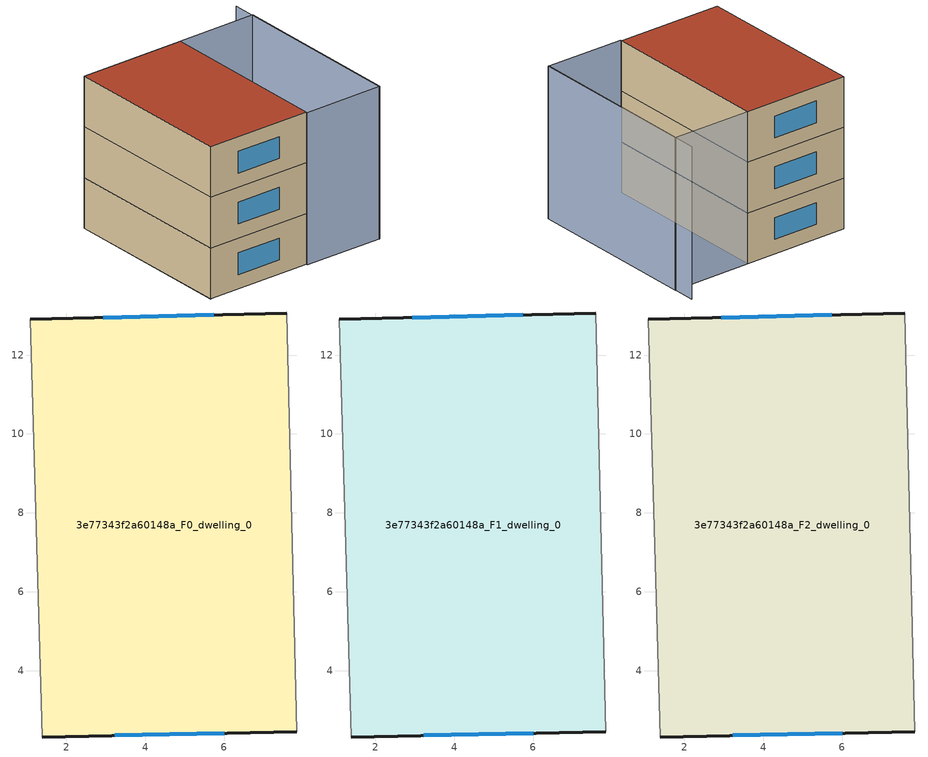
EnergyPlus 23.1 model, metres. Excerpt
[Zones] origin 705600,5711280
3e77343f2a60148a_F0_dwelling_0
 floor ground (EU_floor_Construction): 7.59,13.07 7.84,2.45 1.39,2.32 1.09,12.91 z0
 wall outside (EU_wall_Construction): 7.59,13.07 1.09,12.91 / 1.39,2.32 7.84,2.45 z0:3
 wall adiabatic (EU_wall_Construction): 7.84,2.45 7.59,13.07 / 1.09,12.91 1.39,2.32 z0:3
 window (EU_Window_Construction): 5.73,13.02 2.94,12.95 / 3.23,2.35 6,2.41 z0.85:2.15
3e77343f2a60148a_F1_dwelling_0
 floor to 3e77343f2a60148a_F0_dwelling_0 (EU_floor_Construction): 7.59,13.07 7.84,2.45 1.39,2.32 1.09,12.91 z3
 wall outside (EU_wall_Construction): 7.59,13.07 1.09,12.91 / 1.39,2.32 7.84,2.45 z3:6
 wall adiabatic (EU_wall_Construction): 7.84,2.45 7.59,13.07 / 1.09,12.91 1.39,2.32 z3:6
 window (EU_Window_Construction): 5.73,13.02 2.94,12.95 / 3.23,2.35 6,2.41 z3.85:5.15
3e77343f2a60148a_F2_dwelling_0
 floor to 3e77343f2a60148a_F1_dwelling_0 (EU_floor_Construction): 7.59,13.07 7.84,2.45 1.39,2.32 1.09,12.91 z6
 wall outside (EU_wall_Construction): 7.59,13.07 1.09,12.91 / 1.39,2.32 7.84,2.45 z6:9
 wall adiabatic (EU_wall_Construction): 7.84,2.45 7.59,13.07 / 1.09,12.91 1.39,2.32 z6:9
 window (EU_Window_Construction): 5.73,13.02 2.94,12.95 / 3.23,2.35 6,2.41 z6.85:8.15
 roof outside (EU_roof_Construction): 7.84,2.45 7.59,13.07 1.09,12.91 1.39,2.32 z9
shading: 1.09,12.9 1.39,2.31 z0:6; 12.68,2.46 12.43,14.53 / 12.48,13.2 12.74,2.51 / 12.74,2.51 7.84,2.39 / 7.84,2.39 7.58,13.08 / 7.58,13.08 12.48,13.2 z0:9
[Building]
EU S2 Campaign: North Axis=0; Terrain=City; Solar Distribution=FullExterior
[Site:Location]
London: Latitude=51.5; Longitude=-0.5; Time Zone=0; Elevation=25
[SizingPeriod:WeatherFileDays]
AnnualSizingPeriod: Begin Month=1; Begin Day of Month=1; End Month=12; End Day of Month=31; Day of Week for Start Day=Monday; Use Weather File Daylight Saving Period=No; Use Weather File Rain and Snow Indicators=No
[MATERIAL]
EU_InternalMass_Material: Roughness=MediumRough; Thickness=0.1; Conductivity=1; Density=1800; Specific Heat=900; Thermal Absorptance=0.9; Solar Absorptance=0.7; Visible Absorptance=0.7
[MATERIAL:NOMASS] Roughness=MediumRough; Thermal Absorptance=0.9; Solar Absorptance=0.7; Visible Absorptance=0.7
Name | Thermal Resistance
EU_wall_NoMass | 0.71061
EU_roof_NoMass | 2.41608
EU_floor_NoMass | 1.75078
[WINDOWMATERIAL:SIMPLEGLAZINGSYSTEM]
EU_Window_SimpleGlazing: UFactor=2.64892; Solar Heat Gain Coefficient=0.76; Visible Transmittance=0.76
[CONSTRUCTION]
EU_wall_Construction: EU_wall_NoMass
EU_roof_Construction: EU_roof_NoMass
EU_floor_Construction: EU_floor_NoMass
EU_Window_Construction: EU_Window_SimpleGlazing
EU_InternalMass_Construction: EU_InternalMass_Material
[ZONE] Type=1; Multiplier=1; Ceiling Height=autocalculate; Volume=205.909; Floor Area=autocalculate; Part of Total Floor Area=Yes
3e77343f2a60148a_F0_dwelling_0; 3e77343f2a60148a_F1_dwelling_0; 3e77343f2a60148a_F2_dwelling_0
[INTERNALMASS] Construction=EU_InternalMass_Construction; Surface Area=68.6368
Name | Zone or ZoneList
3e77343f2a60148a_F0_dwelling_0_EU_InternalMass | 3e77343f2a60148a_F0_dwelling_0
3e77343f2a60148a_F1_dwelling_0_EU_InternalMass | 3e77343f2a60148a_F1_dwelling_0
3e77343f2a60148a_F2_dwelling_0_EU_InternalMass | 3e77343f2a60148a_F2_dwelling_0
[OTHEREQUIPMENT] Fuel Type=Electricity; Design Level Calculation Method=Watts/Area; Power per Zone Floor Area=1; Fraction Latent=0; Fraction Radiant=0; Fraction Lost=0; Carbon Dioxide Generation Rate=0; EndUse Subcategory=EU_Step8_InternalGains
Name | Zone or ZoneList or Space or SpaceList | Schedule
EU_Step8_InternalGain_3e77343f2a60148a_F0_dwelling_0_f000 | 3e77343f2a60148a_F0_dwelling_0 | EU_Step8_GainSchedule_3e77343f2a60148a_F0_dwelling_0_f000
EU_Step8_InternalGain_3e77343f2a60148a_F1_dwelling_0_f000 | 3e77343f2a60148a_F1_dwelling_0 | EU_Step8_GainSchedule_3e77343f2a60148a_F1_dwelling_0_f000
EU_Step8_InternalGain_3e77343f2a60148a_F2_dwelling_0_f000 | 3e77343f2a60148a_F2_dwelling_0 | EU_Step8_GainSchedule_3e77343f2a60148a_F2_dwelling_0_f000
[ZONEVENTILATION:DESIGNFLOWRATE] Schedule=EU_AlwaysOn; Design Flow Rate Calculation Method=AirChanges/Hour; Air Changes per Hour=0.496673; Ventilation Type=Natural; Fan Pressure Rise=0; Fan Total Efficiency=1; Constant Term Coefficient=1; Temperature Term Coefficient=0; Velocity Term Coefficient=0; Velocity Squared Term Coefficient=0; Minimum Indoor Temperature=-100; Maximum Indoor Temperature=100; Delta Temperature=-100; Minimum Outdoor Temperature=-100; Maximum Outdoor Temperature=100; Maximum Wind Speed=40
Name | Zone or ZoneList or Space or SpaceList
EU_ConstantAir_3e77343f2a60148a_F0_dwelling_0 | 3e77343f2a60148a_F0_dwelling_0
EU_ConstantAir_3e77343f2a60148a_F1_dwelling_0 | 3e77343f2a60148a_F1_dwelling_0
EU_ConstantAir_3e77343f2a60148a_F2_dwelling_0 | 3e77343f2a60148a_F2_dwelling_0
[HVACTEMPLATE:THERMOSTAT] Constant Heating Setpoint=20; Constant Cooling Setpoint=50
EU_HeatOnly_3e77343f2a60148a_F0_dwelling_0; EU_HeatOnly_3e77343f2a60148a_F1_dwelling_0; EU_HeatOnly_3e77343f2a60148a_F2_dwelling_0
[HVACTEMPLATE:ZONE:IDEALLOADSAIRSYSTEM] System Availability Schedule=EU_AlwaysOn; Maximum Heating Supply Air Temperature=50; Minimum Cooling Supply Air Temperature=13; Maximum Heating Supply Air Humidity Ratio=0.0156; Minimum Cooling Supply Air Humidity Ratio=0.0077; Heating Limit=NoLimit; Cooling Limit=NoLimit; Heating Availability Schedule=EU_AlwaysOn; Cooling Availability Schedule=EU_CoolingOff; Dehumidification Control Type=ConstantSensibleHeatRatio; Cooling Sensible Heat Ratio=0.7; Dehumidification Setpoint=60; Humidification Control Type=None; Humidification Setpoint=30; Outdoor Air Method=None; Outdoor Air Flow Rate per Person=0.00944; Outdoor Air Flow Rate per Zone Floor Area=0; Outdoor Air Flow Rate per Zone=0; Demand Controlled Ventilation Type=None; Outdoor Air Economizer Type=NoEconomizer; Heat Recovery Type=None; Sensible Heat Recovery Effectiveness=0.7; Latent Heat Recovery Effectiveness=0.65
Name | Template Thermostat
3e77343f2a60148a_F0_dwelling_0 | EU_HeatOnly_3e77343f2a60148a_F0_dwelling_0
3e77343f2a60148a_F1_dwelling_0 | EU_HeatOnly_3e77343f2a60148a_F1_dwelling_0
3e77343f2a60148a_F2_dwelling_0 | EU_HeatOnly_3e77343f2a60148a_F2_dwelling_0
[SIZING:ZONE] Zone Cooling Design Supply Air Temperature Input Method=SupplyAirTemperature; Zone Cooling Design Supply Air Temperature=13; Zone Heating Design Supply Air Temperature Input Method=SupplyAirTemperature; Zone Heating Design Supply Air Temperature=50; Zone Cooling Design Supply Air Humidity Ratio=0.008; Zone Heating Design Supply Air Humidity Ratio=0.008; Cooling Design Air Flow Method=DesignDay; Cooling Design Air Flow Rate=0; Cooling Minimum Air Flow per Zone Floor Area=0.000762; Cooling Minimum Air Flow=0; Cooling Minimum Air Flow Fraction=0.2; Heating Design Air Flow Method=DesignDay; Heating Design Air Flow Rate=0; Heating Maximum Air Flow per Zone Floor Area=0.002032; Heating Maximum Air Flow=0.141576; Heating Maximum Air Flow Fraction=0.3; Account for Dedicated Outdoor Air System=No; Dedicated Outdoor Air System Control Strategy=NeutralSupplyAir; Dedicated Outdoor Air Low Setpoint Temperature for Design=autosize; Dedicated Outdoor Air High Setpoint Temperature for Design=autosize; Zone Load Sizing Method=Sensible Load Only No Latent Load; Zone Latent Cooling Design Supply Air Humidity Ratio Input Method=HumidityRatioDifference; Zone Cooling Design Supply Air Humidity Ratio Difference=0.005; Zone Latent Heating Design Supply Air Humidity Ratio Input Method=HumidityRatioDifference; Zone Humidification Design Supply Air Humidity Ratio Difference=0.005
3e77343f2a60148a_F0_dwelling_0; 3e77343f2a60148a_F1_dwelling_0; 3e77343f2a60148a_F2_dwelling_0
[SCHEDULE:CONSTANT]
Name | Hourly Value
EU_AlwaysOn | 1
EU_CoolingOff | 0
[SCHEDULE:FILE] Column Number=1; Rows to Skip at Top=0; Number of Hours of Data=8760; Column Separator=Comma; Interpolate to Timestep=No; Minutes per Item=60; Adjust Schedule for Daylight Savings=Yes
Name | File
EU_Step8_GainSchedule_3e77343f2a60148a_F0_dwelling_0_f000 | ../../schedules/3e77343f2a60148a/3e77343f2a60148a_F0_dwelling_0_f000_gain.csv
EU_Step8_GainSchedule_3e77343f2a60148a_F1_dwelling_0_f000 | ../../schedules/3e77343f2a60148a/3e77343f2a60148a_F1_dwelling_0_f000_gain.csv
EU_Step8_GainSchedule_3e77343f2a60148a_F2_dwelling_0_f000 | ../../schedules/3e77343f2a60148a/3e77343f2a60148a_F2_dwelling_0_f000_gain.csv
